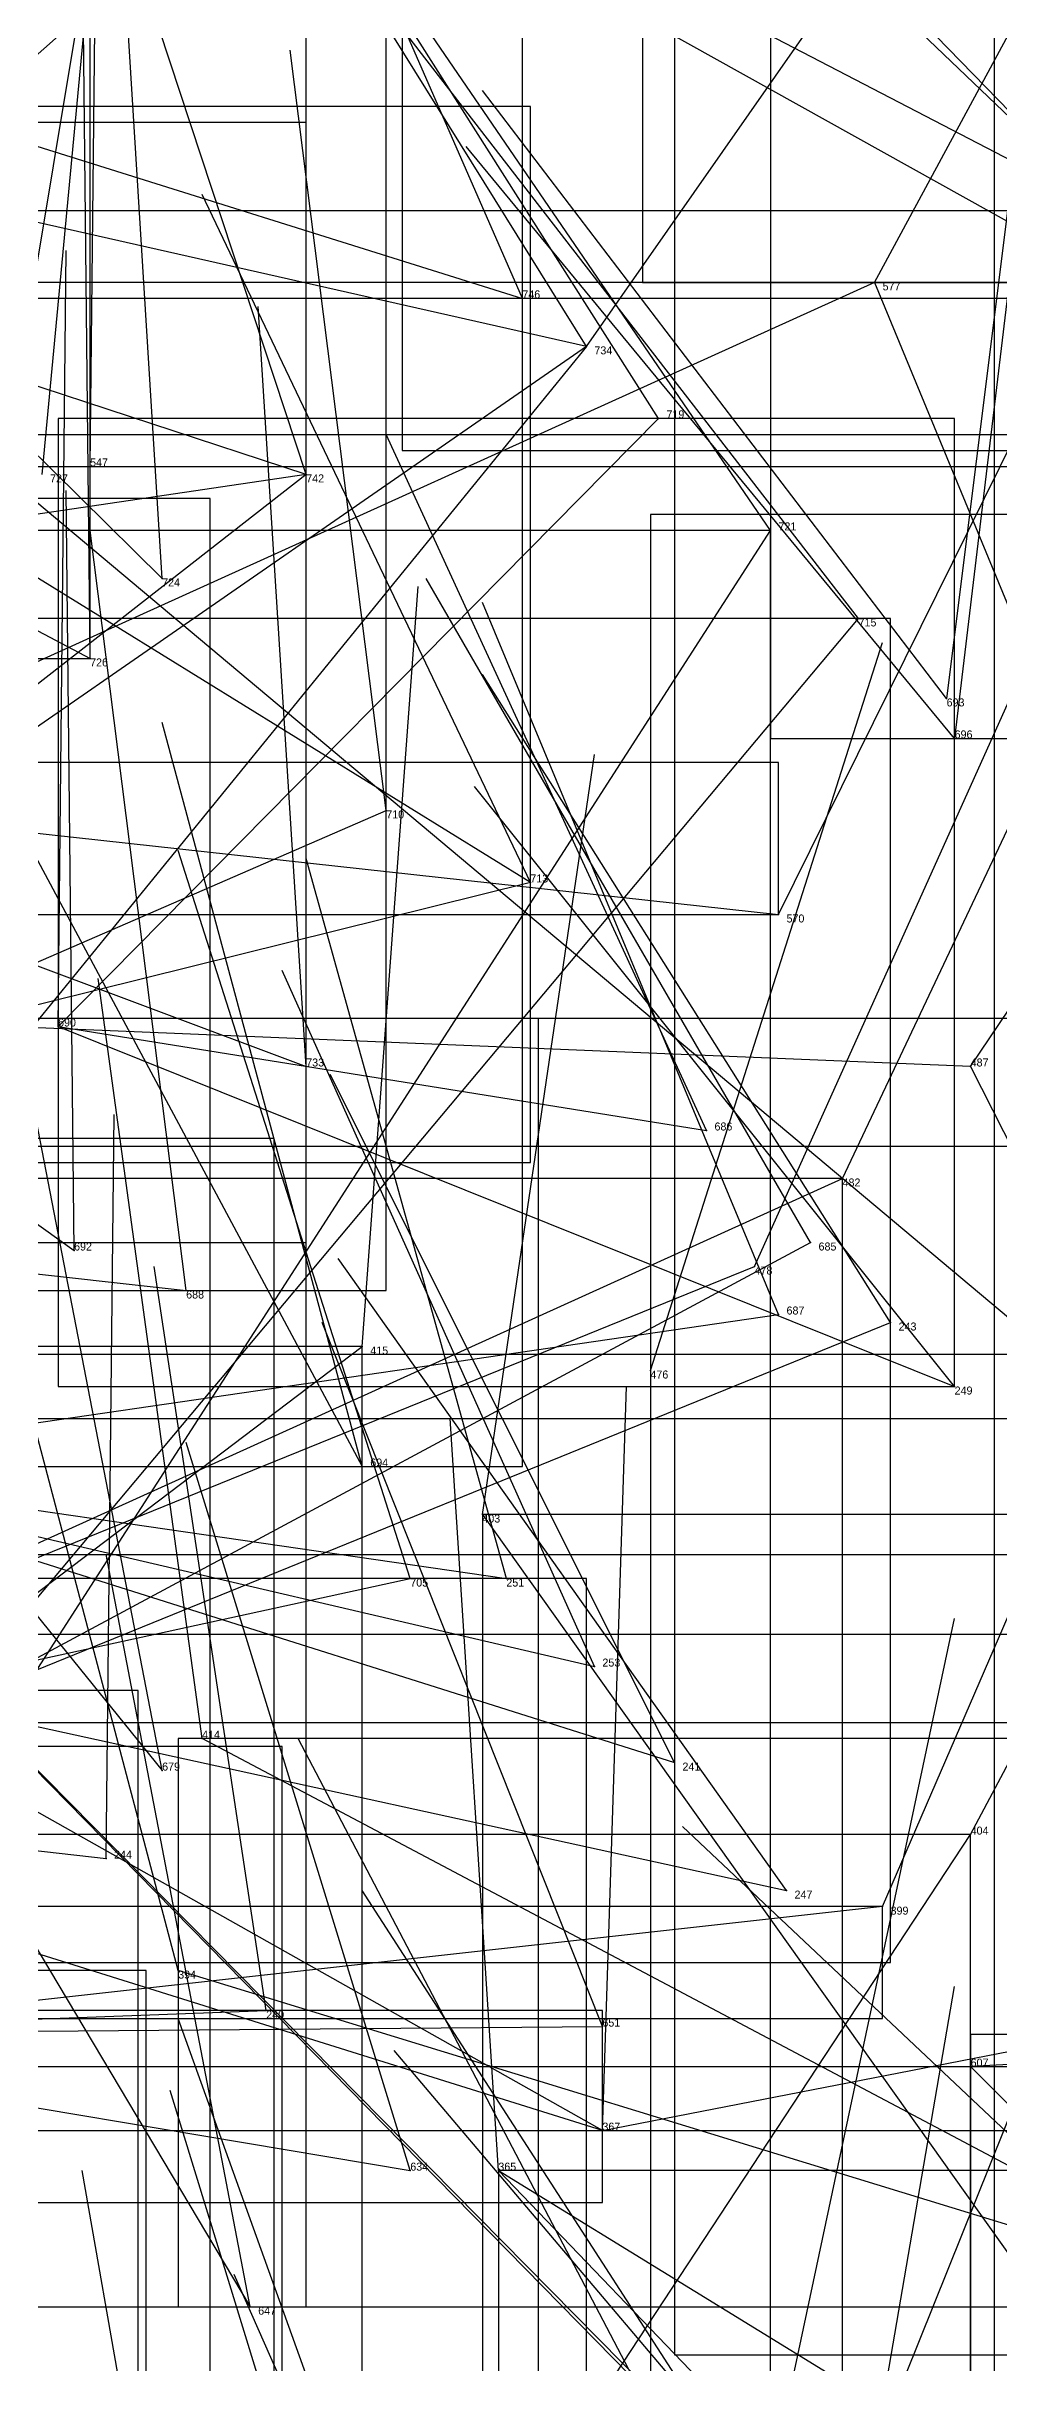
# Model space of a CAD drawing. Extents: x 59.1 to 70.8, y 600.3 to 605.1.
# Drawn here: x 68.2925 to 68.4115, y 601.202 to 601.4915 of the extents above; entities that cross this region are included whole.
import ezdxf

# ---------------------------------------------------------------- set-up
doc = ezdxf.new("R2010")
doc.units = 0
for name, color, linetype in [('Clients', 3, 'CONTINUOUS'), ('Facilities', 3, 'CONTINUOUS'), ('Facilities_lines', 3, 'CONTINUOUS'), ('Min_max_boxes', 1, 'CONTINUOUS'), ('Normals', 1, 'CONTINUOUS'), ('Source_points', 5, 'CONTINUOUS'), ('Text', 3, 'CONTINUOUS')]:
    doc.layers.add(name, color=color, linetype=linetype)

msp = doc.modelspace()

# ---------------------------------------------------------------- linework, layer by layer
at = {"layer": 'Clients', "color": 5}
for p in [(68.352, 601.46, 446.011), (68.369, 601.445, 445.895), (68.383, 601.431, 445.837), (68.307, 601.425, 445.899), (68.394, 601.42, 445.779), (68.298, 601.415, 445.972), (68.405, 601.41, 445.723), (68.406, 601.405, 445.665), (68.335, 601.396, 445.782), (68.384, 601.383, 444.756), (68.325, 601.364, 445.776), (68.375, 601.356, 445.608), (68.392, 601.35, 444.677), (68.296, 601.341, 445.726), (68.388, 601.342, 445.551), (68.381, 601.339, 444.603), (68.31, 601.336, 445.612), (68.384, 601.333, 445.617), (68.398, 601.332, 445.493), (68.332, 601.329, 444.49), (68.406, 601.324, 445.435), (68.332, 601.314, 445.558), (68.338, 601.3, 445.571), (68.35, 601.3, 445.5), (68.361, 601.289, 445.44), (68.312, 601.28, 444.399), (68.371, 601.277, 445.382), (68.307, 601.276, 445.522), (68.408, 601.268, 444.441), (68.3, 601.265, 445.409), (68.385, 601.261, 445.327), (68.309, 601.251, 444.266), (68.32, 601.246, 445.351), (68.362, 601.244, 445.376), (68.408, 601.239, 445.212), (68.338, 601.226, 445.296), (68.318, 601.209, 445.328)]:
    msp.add_point(p, dxfattribs=at)
at = {"layer": 'Facilities', "color": 3}
for p in [(68.396, 601.462, 444.914), (68.36, 601.454, 445.953), (68.298, 601.439, 444.831), (68.325, 601.438, 446.025), (68.353, 601.387, 445.829), (68.294, 601.369, 445.621), (68.408, 601.364, 444.748), (68.368, 601.326, 444.532), (68.347, 601.308, 444.462), (68.397, 601.259, 444.37), (68.362, 601.231, 444.228), (68.349, 601.226, 444.188)]:
    msp.add_point(p, dxfattribs=at)
at = {"layer": 'Facilities_lines', "color": 3}
for p, q in [((68.442, 601.707, 446.23), (68.405, 601.41, 445.723)), ((68.442, 601.707, 446.23), (68.406, 601.405, 445.665)), ((68.36, 601.454, 445.953), (68.453, 601.587, 445.985)), ((68.247, 601.562, 445.181), (68.437, 601.456, 445.073)), ((68.254, 601.56, 446.36), (68.425, 601.471, 445.777)), ((68.353, 601.545, 446.245), (68.24, 601.445, 446.062)), ((68.353, 601.545, 446.245), (68.452, 601.443, 445.544)), ((68.234, 601.497, 446.13), (68.332, 601.314, 445.558)), ((68.234, 601.497, 446.13), (68.352, 601.46, 446.011)), ((68.234, 601.497, 446.13), (68.307, 601.425, 445.899)), ((68.325, 601.438, 446.025), (68.191, 601.482, 446.056)), ((68.353, 601.387, 445.829), (68.196, 601.484, 446.116)), ((68.36, 601.454, 445.953), (68.258, 601.477, 446.07)), ((68.182, 601.476, 445.993), (68.298, 601.415, 445.972)), ((68.396, 601.462, 444.914), (68.235, 601.389, 444.721)), ((68.396, 601.462, 444.914), (68.488, 601.239, 444.625)), ((68.261, 601.46, 444.908), (68.448, 601.303, 444.658)), ((68.36, 601.454, 445.953), (68.22, 601.282, 445.497)), ((68.36, 601.454, 445.953), (68.233, 601.366, 445.741)), ((68.294, 601.369, 445.621), (68.369, 601.445, 445.895)), ((68.325, 601.438, 446.025), (68.202, 601.342, 445.624)), ((68.325, 601.438, 446.025), (68.21, 601.421, 445.88)), ((68.262, 601.243, 445.407), (68.383, 601.431, 445.837)), ((68.28, 601.284, 445.465), (68.394, 601.42, 445.779)), ((68.197, 601.412, 445.822), (68.318, 601.209, 445.328)), ((68.197, 601.412, 445.822), (68.307, 601.276, 445.522)), ((68.197, 601.412, 445.822), (68.296, 601.341, 445.726)), ((68.197, 601.412, 445.822), (68.325, 601.364, 445.776)), ((68.211, 601.402, 444.797), (68.384, 601.383, 444.756)), ((68.22, 601.346, 445.578), (68.335, 601.396, 445.782)), ((68.353, 601.387, 445.829), (68.212, 601.352, 445.683)), ((68.408, 601.364, 444.748), (68.263, 601.37, 444.644)), ((68.294, 601.369, 445.621), (68.375, 601.356, 445.608)), ((68.294, 601.369, 445.621), (68.406, 601.324, 445.435)), ((68.408, 601.364, 444.748), (68.538, 601.107, 444.173)), ((68.253, 601.287, 444.42), (68.392, 601.35, 444.677)), ((68.22, 601.346, 445.578), (68.31, 601.336, 445.612)), ((68.28, 601.284, 445.465), (68.388, 601.342, 445.551)), ((68.253, 601.287, 444.42), (68.381, 601.339, 444.603)), ((68.254, 601.314, 445.521), (68.384, 601.333, 445.617)), ((68.28, 601.284, 445.465), (68.398, 601.332, 445.493)), ((68.2, 601.229, 444.409), (68.332, 601.329, 444.49)), ((68.362, 601.231, 444.228), (68.19, 601.328, 444.651)), ((68.254, 601.314, 445.521), (68.361, 601.289, 445.44)), ((68.254, 601.314, 445.521), (68.411, 601.154, 445.011)), ((68.254, 601.314, 445.521), (68.371, 601.277, 445.382)), ((68.254, 601.314, 445.521), (68.397, 601.169, 445.066)), ((68.254, 601.314, 445.521), (68.35, 601.3, 445.5)), ((68.347, 601.308, 444.462), (68.512, 601.076, 443.963)), ((68.205, 601.271, 445.438), (68.338, 601.3, 445.571)), ((68.366, 601.116, 444.974), (68.437, 601.293, 445.206)), ((68.28, 601.284, 445.465), (68.385, 601.261, 445.327)), ((68.446, 601.209, 444.297), (68.312, 601.28, 444.399)), ((68.362, 601.231, 444.228), (68.212, 601.278, 444.518)), ((68.205, 601.276, 445.367), (68.3, 601.265, 445.409)), ((68.287, 601.084, 443.823), (68.408, 601.268, 444.441)), ((68.397, 601.259, 444.37), (68.271, 601.245, 444.339)), ((68.446, 601.209, 444.297), (68.309, 601.251, 444.266)), ((68.362, 601.231, 444.228), (68.475, 601.253, 444.504)), ((68.237, 601.243, 445.311), (68.32, 601.246, 445.351)), ((68.237, 601.243, 445.311), (68.362, 601.244, 445.376)), ((68.237, 601.243, 445.311), (68.338, 601.226, 445.296)), ((68.485, 601.243, 444.902), (68.408, 601.239, 445.212)), ((68.349, 601.226, 444.188), (68.546, 601.021, 443.798)), ((68.349, 601.226, 444.188), (68.481, 601.145, 444.136))]:
    msp.add_line(p, q, dxfattribs=at)
at = {"layer": 'Min_max_boxes', "color": 1}
for p, q in [((68.337, 601.949, 445.486), (68.337, 601.441, 445.486)), ((68.337, 601.949, 446.599), (68.337, 601.441, 446.599)), ((68.367, 601.885, 445.721), (68.367, 601.462, 445.721)), ((68.367, 601.885, 446.462), (68.367, 601.462, 446.462)), ((68.371, 601.795, 445.079), (68.371, 601.203, 445.079)), ((68.371, 601.795, 446.123), (68.371, 601.203, 446.123)), ((68.383, 601.712, 445.665), (68.383, 601.405, 445.665)), ((68.383, 601.712, 446.627), (68.383, 601.405, 446.627)), ((68.298, 601.415, 445.822), (68.298, 601.71, 445.822)), ((68.298, 601.415, 446.71), (68.298, 601.71, 446.71)), ((68.352, 601.314, 445.558), (68.352, 601.645, 445.558)), ((68.352, 601.314, 446.338), (68.352, 601.645, 446.338)), ((68.325, 601.209, 445.328), (68.325, 601.575, 445.328)), ((68.325, 601.209, 445.965), (68.325, 601.575, 445.965)), ((68.411, 601.154, 445.011), (68.411, 601.533, 445.011)), ((68.411, 601.154, 446.164), (68.411, 601.533, 446.164)), ((68.335, 601.336, 445.458), (68.335, 601.496, 445.458)), ((68.335, 601.336, 446.052), (68.335, 601.496, 446.052)), ((68.325, 601.482, 445.624), (68.191, 601.482, 445.624)), ((68.325, 601.482, 446.056), (68.191, 601.482, 446.056)), ((68.353, 601.484, 445.683), (68.196, 601.484, 445.683)), ((68.353, 601.484, 446.116), (68.196, 601.484, 446.116)), ((68.325, 601.342, 445.624), (68.325, 601.482, 445.624)), ((68.325, 601.342, 446.056), (68.325, 601.482, 446.056)), ((68.325, 601.482, 445.624), (68.325, 601.482, 446.056)), ((68.353, 601.352, 445.683), (68.353, 601.484, 445.683)), ((68.353, 601.352, 446.116), (68.353, 601.484, 446.116)), ((68.353, 601.484, 445.683), (68.353, 601.484, 446.116)), ((68.151, 601.471, 445.777), (68.425, 601.471, 445.777)), ((68.151, 601.471, 446.703), (68.425, 601.471, 446.703)), ((68.488, 601.462, 444.625), (68.235, 601.462, 444.625)), ((68.488, 601.462, 444.914), (68.235, 601.462, 444.914)), ((68.367, 601.462, 445.721), (68.445, 601.462, 445.721)), ((68.367, 601.462, 446.462), (68.445, 601.462, 446.462)), ((68.367, 601.462, 445.721), (68.367, 601.462, 446.462)), ((68.448, 601.46, 444.658), (68.261, 601.46, 444.658)), ((68.448, 601.46, 444.908), (68.261, 601.46, 444.908)), ((68.406, 601.445, 445.435), (68.294, 601.445, 445.435)), ((68.294, 601.445, 445.435), (68.294, 601.324, 445.435)), ((68.406, 601.445, 445.895), (68.294, 601.445, 445.895)), ((68.294, 601.445, 445.895), (68.294, 601.324, 445.895)), ((68.294, 601.445, 445.435), (68.294, 601.445, 445.895)), ((68.406, 601.324, 445.435), (68.406, 601.445, 445.435)), ((68.406, 601.324, 445.895), (68.406, 601.445, 445.895)), ((68.406, 601.445, 445.435), (68.406, 601.445, 445.895)), ((68.217, 601.443, 445.544), (68.452, 601.443, 445.544)), ((68.217, 601.443, 446.753), (68.452, 601.443, 446.753)), ((68.197, 601.439, 446.003), (68.457, 601.439, 446.003)), ((68.197, 601.439, 446.64), (68.457, 601.439, 446.64)), ((68.337, 601.441, 445.486), (68.454, 601.441, 445.486)), ((68.337, 601.441, 446.599), (68.454, 601.441, 446.599)), ((68.337, 601.441, 445.486), (68.337, 601.441, 446.599)), ((68.313, 601.435, 445.02), (68.131, 601.435, 445.02)), ((68.313, 601.435, 445.626), (68.131, 601.435, 445.626)), ((68.313, 601.129, 445.02), (68.313, 601.435, 445.02)), ((68.313, 601.129, 445.626), (68.313, 601.435, 445.626)), ((68.313, 601.435, 445.02), (68.313, 601.435, 445.626)), ((68.52, 601.433, 444.23), (68.368, 601.433, 444.23)), ((68.368, 601.433, 444.23), (68.368, 600.866, 444.23)), ((68.52, 601.433, 445.193), (68.368, 601.433, 445.193)), ((68.368, 601.433, 445.193), (68.368, 600.866, 445.193)), ((68.368, 601.433, 444.23), (68.368, 601.433, 445.193)), ((68.383, 601.431, 445.056), (68.149, 601.431, 445.056)), ((68.383, 601.431, 445.837), (68.149, 601.431, 445.837)), ((68.383, 601.172, 445.056), (68.383, 601.431, 445.056)), ((68.383, 601.172, 445.837), (68.383, 601.431, 445.837)), ((68.383, 601.431, 445.056), (68.383, 601.431, 445.837)), ((68.398, 601.42, 445.318), (68.178, 601.42, 445.318)), ((68.398, 601.42, 445.779), (68.178, 601.42, 445.779)), ((68.398, 601.252, 445.318), (68.398, 601.42, 445.318)), ((68.398, 601.252, 445.779), (68.398, 601.42, 445.779)), ((68.398, 601.42, 445.318), (68.398, 601.42, 445.779)), ((68.098, 601.415, 445.822), (68.298, 601.415, 445.822)), ((68.098, 601.415, 446.71), (68.298, 601.415, 446.71)), ((68.298, 601.415, 445.822), (68.298, 601.415, 446.71)), ((68.383, 601.405, 445.665), (68.442, 601.405, 445.665)), ((68.383, 601.405, 446.627), (68.442, 601.405, 446.627)), ((68.383, 601.405, 445.665), (68.383, 601.405, 446.627)), ((68.384, 601.402, 444.756), (68.211, 601.402, 444.756)), ((68.384, 601.402, 444.797), (68.211, 601.402, 444.797)), ((68.384, 601.383, 444.756), (68.384, 601.402, 444.756)), ((68.384, 601.383, 444.797), (68.384, 601.402, 444.797)), ((68.384, 601.402, 444.756), (68.384, 601.402, 444.797)), ((68.211, 601.383, 444.756), (68.384, 601.383, 444.756)), ((68.211, 601.383, 444.797), (68.384, 601.383, 444.797)), ((68.384, 601.383, 444.756), (68.384, 601.383, 444.797)), ((68.354, 601.37, 444.421), (68.133, 601.37, 444.421)), ((68.354, 601.37, 445.522), (68.133, 601.37, 445.522)), ((68.538, 601.37, 444.173), (68.263, 601.37, 444.173)), ((68.538, 601.37, 444.748), (68.263, 601.37, 444.748)), ((68.354, 600.97, 444.421), (68.354, 601.37, 444.421)), ((68.354, 600.97, 445.522), (68.354, 601.37, 445.522)), ((68.354, 601.37, 444.421), (68.354, 601.37, 445.522)), ((68.321, 601.355, 444.618), (68.12, 601.355, 444.618)), ((68.321, 601.355, 445.335), (68.12, 601.355, 445.335)), ((68.321, 601.066, 444.618), (68.321, 601.355, 444.618)), ((68.321, 601.066, 445.335), (68.321, 601.355, 445.335)), ((68.321, 601.355, 444.618), (68.321, 601.355, 445.335)), ((68.196, 601.352, 445.683), (68.353, 601.352, 445.683)), ((68.196, 601.352, 446.116), (68.353, 601.352, 446.116)), ((68.551, 601.354, 444.271), (68.284, 601.354, 444.271)), ((68.551, 601.354, 445.198), (68.284, 601.354, 445.198)), ((68.353, 601.352, 445.683), (68.353, 601.352, 446.116)), ((68.392, 601.35, 444.201), (68.195, 601.35, 444.201)), ((68.392, 601.35, 444.677), (68.195, 601.35, 444.677)), ((68.392, 601.117, 444.201), (68.392, 601.35, 444.201)), ((68.392, 601.117, 444.677), (68.392, 601.35, 444.677)), ((68.392, 601.35, 444.201), (68.392, 601.35, 444.677)), ((68.191, 601.342, 445.624), (68.325, 601.342, 445.624)), ((68.191, 601.342, 446.056), (68.325, 601.342, 446.056)), ((68.325, 601.342, 445.624), (68.325, 601.342, 446.056)), ((68.136, 601.336, 445.458), (68.335, 601.336, 445.458)), ((68.136, 601.336, 446.052), (68.335, 601.336, 446.052)), ((68.335, 601.336, 445.458), (68.335, 601.336, 446.052)), ((68.332, 601.329, 444.045), (68.168, 601.329, 444.045)), ((68.332, 601.329, 444.49), (68.168, 601.329, 444.49)), ((68.332, 601.049, 444.045), (68.332, 601.329, 444.045)), ((68.332, 601.049, 444.49), (68.332, 601.329, 444.49)), ((68.332, 601.329, 444.045), (68.332, 601.329, 444.49)), ((68.475, 601.328, 444.228), (68.19, 601.328, 444.228)), ((68.475, 601.328, 444.651), (68.19, 601.328, 444.651)), ((68.294, 601.324, 445.435), (68.406, 601.324, 445.435)), ((68.294, 601.324, 445.895), (68.406, 601.324, 445.895)), ((68.294, 601.324, 445.435), (68.294, 601.324, 445.895)), ((68.406, 601.324, 445.435), (68.406, 601.324, 445.895)), ((68.175, 601.32, 444.723), (68.437, 601.32, 444.723)), ((68.175, 601.32, 445.181), (68.437, 601.32, 445.181)), ((68.109, 601.314, 445.558), (68.352, 601.314, 445.558)), ((68.109, 601.314, 446.338), (68.352, 601.314, 446.338)), ((68.352, 601.314, 445.558), (68.352, 601.314, 446.338)), ((68.512, 601.308, 443.963), (68.347, 601.308, 443.963)), ((68.347, 601.308, 443.963), (68.347, 601.076, 443.963)), ((68.512, 601.308, 444.462), (68.347, 601.308, 444.462)), ((68.347, 601.308, 444.462), (68.347, 601.076, 444.462)), ((68.347, 601.308, 443.963), (68.347, 601.308, 444.462)), ((68.261, 601.303, 444.658), (68.448, 601.303, 444.658)), ((68.261, 601.303, 444.908), (68.448, 601.303, 444.908)), ((68.36, 601.3, 444.872), (68.146, 601.3, 444.872)), ((68.36, 601.3, 445.571), (68.146, 601.3, 445.571)), ((68.36, 601.095, 444.872), (68.36, 601.3, 444.872)), ((68.36, 601.095, 445.571), (68.36, 601.3, 445.571)), ((68.36, 601.3, 444.872), (68.36, 601.3, 445.571)), ((68.475, 601.293, 444.507), (68.246, 601.293, 444.507)), ((68.475, 601.293, 445.257), (68.246, 601.293, 445.257)), ((68.304, 601.286, 444.222), (68.112, 601.286, 444.222)), ((68.304, 601.286, 445.294), (68.112, 601.286, 445.294)), ((68.304, 600.832, 444.222), (68.304, 601.286, 444.222)), ((68.304, 600.832, 445.294), (68.304, 601.286, 445.294)), ((68.304, 601.286, 444.222), (68.304, 601.286, 445.294)), ((68.22, 601.282, 445.497), (68.453, 601.282, 445.497)), ((68.22, 601.282, 446.07), (68.453, 601.282, 446.07)), ((68.446, 601.28, 444.266), (68.309, 601.28, 444.266)), ((68.309, 601.28, 444.266), (68.309, 601.209, 444.266)), ((68.446, 601.28, 444.399), (68.309, 601.28, 444.399)), ((68.309, 601.28, 444.399), (68.309, 601.209, 444.399)), ((68.309, 601.28, 444.266), (68.309, 601.28, 444.399)), ((68.322, 601.279, 444.154), (68.119, 601.279, 444.154)), ((68.322, 601.279, 445.221), (68.119, 601.279, 445.221)), ((68.322, 600.847, 444.154), (68.322, 601.279, 444.154)), ((68.322, 600.847, 445.221), (68.322, 601.279, 445.221)), ((68.322, 601.279, 444.154), (68.322, 601.279, 445.221)), ((68.408, 601.268, 443.494), (68.195, 601.268, 443.494)), ((68.408, 601.268, 444.441), (68.195, 601.268, 444.441)), ((68.408, 600.84, 443.494), (68.408, 601.268, 443.494)), ((68.408, 600.84, 444.441), (68.408, 601.268, 444.441)), ((68.408, 601.268, 443.494), (68.408, 601.268, 444.441)), ((68.397, 601.259, 444.339), (68.271, 601.259, 444.339)), ((68.397, 601.259, 444.37), (68.271, 601.259, 444.37)), ((68.397, 601.245, 444.339), (68.397, 601.259, 444.339)), ((68.397, 601.245, 444.37), (68.397, 601.259, 444.37)), ((68.397, 601.259, 444.339), (68.397, 601.259, 444.37)), ((68.305, 601.251, 444.023), (68.164, 601.251, 444.023)), ((68.305, 601.251, 444.564), (68.164, 601.251, 444.564)), ((68.178, 601.252, 445.318), (68.398, 601.252, 445.318)), ((68.178, 601.252, 445.779), (68.398, 601.252, 445.779)), ((68.305, 601.162, 444.023), (68.305, 601.251, 444.023)), ((68.305, 601.162, 444.564), (68.305, 601.251, 444.564)), ((68.305, 601.251, 444.023), (68.305, 601.251, 444.564)), ((68.398, 601.252, 445.318), (68.398, 601.252, 445.779)), ((68.362, 601.246, 445.129), (68.177, 601.246, 445.129)), ((68.362, 601.246, 445.376), (68.177, 601.246, 445.376)), ((68.271, 601.245, 444.339), (68.397, 601.245, 444.339)), ((68.271, 601.245, 444.37), (68.397, 601.245, 444.37)), ((68.362, 601.222, 445.129), (68.362, 601.246, 445.129)), ((68.362, 601.222, 445.376), (68.362, 601.246, 445.376)), ((68.362, 601.246, 445.129), (68.362, 601.246, 445.376)), ((68.397, 601.245, 444.339), (68.397, 601.245, 444.37)), ((68.51, 601.243, 444.356), (68.408, 601.243, 444.356)), ((68.408, 601.243, 444.356), (68.408, 601.12, 444.356)), ((68.51, 601.243, 445.212), (68.408, 601.243, 445.212)), ((68.408, 601.243, 445.212), (68.408, 601.12, 445.212)), ((68.408, 601.243, 444.356), (68.408, 601.243, 445.212)), ((68.235, 601.239, 444.625), (68.488, 601.239, 444.625)), ((68.235, 601.239, 444.914), (68.488, 601.239, 444.914)), ((68.19, 601.231, 444.228), (68.475, 601.231, 444.228)), ((68.19, 601.231, 444.651), (68.475, 601.231, 444.651)), ((68.546, 601.226, 443.798), (68.349, 601.226, 443.798)), ((68.349, 601.226, 443.798), (68.349, 601.021, 443.798)), ((68.546, 601.226, 444.188), (68.349, 601.226, 444.188)), ((68.349, 601.226, 444.188), (68.349, 601.021, 444.188)), ((68.349, 601.226, 443.798), (68.349, 601.226, 444.188)), ((68.177, 601.222, 445.129), (68.362, 601.222, 445.129)), ((68.177, 601.222, 445.376), (68.362, 601.222, 445.376)), ((68.362, 601.222, 445.129), (68.362, 601.222, 445.376)), ((68.12, 601.209, 445.328), (68.325, 601.209, 445.328)), ((68.12, 601.209, 445.965), (68.325, 601.209, 445.965)), ((68.309, 601.209, 444.266), (68.446, 601.209, 444.266)), ((68.309, 601.209, 444.399), (68.446, 601.209, 444.399)), ((68.309, 601.209, 444.266), (68.309, 601.209, 444.399)), ((68.325, 601.209, 445.328), (68.325, 601.209, 445.965)), ((68.371, 601.203, 445.079), (68.454, 601.203, 445.079)), ((68.371, 601.203, 446.123), (68.454, 601.203, 446.123)), ((68.371, 601.203, 445.079), (68.371, 601.203, 446.123))]:
    msp.add_line(p, q, dxfattribs=at)
at = {"layer": 'Normals', "color": 1}
for p, q in [((68.396, 601.462, 444.914), (68.443, 601.549, 444.9)), ((68.352, 601.46, 446.011), (68.314, 601.547, 445.98)), ((68.425, 601.471, 445.777), (68.355, 601.538, 445.753)), ((68.36, 601.454, 445.953), (68.309, 601.536, 445.927)), ((68.292, 601.438, 445.954), (68.301, 601.533, 445.925)), ((68.298, 601.439, 444.831), (68.299, 601.533, 444.797)), ((68.325, 601.438, 446.025), (68.295, 601.529, 445.996)), ((68.369, 601.445, 445.895), (68.317, 601.527, 445.87)), ((68.307, 601.425, 445.899), (68.301, 601.522, 445.874)), ((68.298, 601.415, 445.972), (68.297, 601.511, 445.943)), ((68.383, 601.431, 445.837), (68.329, 601.51, 445.807)), ((68.281, 601.402, 445.914), (68.297, 601.498, 445.89)), ((68.394, 601.42, 445.779), (68.336, 601.495, 445.749)), ((68.335, 601.396, 445.782), (68.323, 601.491, 445.755)), ((68.405, 601.41, 445.723), (68.347, 601.486, 445.693)), ((68.406, 601.405, 445.665), (68.345, 601.479, 445.638)), ((68.353, 601.387, 445.829), (68.312, 601.473, 445.799)), ((68.384, 601.383, 444.756), (68.428, 601.472, 444.744)), ((68.294, 601.369, 445.621), (68.295, 601.466, 445.595)), ((68.325, 601.364, 445.776), (68.319, 601.459, 445.745)), ((68.408, 601.364, 444.748), (68.463, 601.446, 444.734)), ((68.375, 601.356, 445.608), (68.335, 601.443, 445.58)), ((68.392, 601.35, 444.677), (68.434, 601.439, 444.658)), ((68.296, 601.341, 445.726), (68.295, 601.436, 445.694)), ((68.31, 601.336, 445.612), (68.298, 601.431, 445.582)), ((68.381, 601.339, 444.603), (68.421, 601.428, 444.582)), ((68.332, 601.329, 444.49), (68.339, 601.424, 444.458)), ((68.388, 601.342, 445.551), (68.34, 601.425, 445.523)), ((68.384, 601.333, 445.617), (68.347, 601.422, 445.591)), ((68.368, 601.326, 444.532), (68.397, 601.417, 444.502)), ((68.398, 601.332, 445.493), (68.347, 601.413, 445.465)), ((68.332, 601.314, 445.558), (68.307, 601.407, 445.53)), ((68.347, 601.308, 444.462), (68.361, 601.403, 444.435)), ((68.406, 601.324, 445.435), (68.346, 601.399, 445.409)), ((68.338, 601.3, 445.571), (68.309, 601.391, 445.542)), ((68.35, 601.3, 445.5), (68.325, 601.39, 445.464)), ((68.312, 601.28, 444.399), (68.299, 601.375, 444.369)), ((68.361, 601.289, 445.44), (68.322, 601.376, 445.411)), ((68.307, 601.276, 445.522), (68.289, 601.369, 445.489)), ((68.371, 601.277, 445.382), (68.328, 601.363, 445.354)), ((68.3, 601.265, 445.409), (68.301, 601.358, 445.372)), ((68.408, 601.268, 444.441), (68.453, 601.353, 444.415)), ((68.397, 601.259, 444.37), (68.435, 601.347, 444.342)), ((68.309, 601.251, 444.266), (68.285, 601.342, 444.233)), ((68.385, 601.261, 445.327), (68.329, 601.34, 445.302)), ((68.32, 601.246, 445.351), (68.306, 601.339, 445.318)), ((68.362, 601.244, 445.376), (68.327, 601.332, 445.345)), ((68.362, 601.231, 444.228), (68.365, 601.324, 444.191)), ((68.349, 601.226, 444.188), (68.343, 601.32, 444.154)), ((68.338, 601.226, 445.296), (68.31, 601.317, 445.266)), ((68.318, 601.209, 445.328), (68.3, 601.303, 445.298)), ((68.386, 601.201, 444.11), (68.406, 601.295, 444.082)), ((68.368, 601.196, 445.182), (68.324, 601.28, 445.149)), ((68.442, 601.203, 445.079), (68.372, 601.269, 445.052)), ((68.383, 601.182, 445.125), (68.332, 601.261, 445.091)), ((68.39, 601.156, 444.01), (68.406, 601.249, 443.977)), ((68.341, 601.156, 445.168), (68.309, 601.245, 445.135)), ((68.397, 601.169, 445.066), (68.336, 601.241, 445.033)), ((68.408, 601.239, 445.212), (68.475, 601.172, 445.243)), ((68.335, 601.148, 445.086), (68.308, 601.236, 445.047)), ((68.313, 601.135, 445.113), (68.297, 601.226, 445.075)), ((68.354, 601.127, 445.029), (68.316, 601.213, 444.995))]:
    msp.add_line(p, q, dxfattribs=at)
at = {"layer": 'Source_points', "color": 5}
for p in [(68.396, 601.462, 444.914), (68.352, 601.46, 446.011), (68.36, 601.454, 445.953), (68.369, 601.445, 445.895), (68.298, 601.439, 444.831), (68.325, 601.438, 446.025), (68.383, 601.431, 445.837), (68.307, 601.425, 445.899), (68.394, 601.42, 445.779), (68.298, 601.415, 445.972), (68.405, 601.41, 445.723), (68.406, 601.405, 445.665), (68.335, 601.396, 445.782), (68.353, 601.387, 445.829), (68.384, 601.383, 444.756), (68.294, 601.369, 445.621), (68.325, 601.364, 445.776), (68.408, 601.364, 444.748), (68.375, 601.356, 445.608), (68.392, 601.35, 444.677), (68.296, 601.341, 445.726), (68.388, 601.342, 445.551), (68.381, 601.339, 444.603), (68.31, 601.336, 445.612), (68.384, 601.333, 445.617), (68.398, 601.332, 445.493), (68.332, 601.329, 444.49), (68.368, 601.326, 444.532), (68.406, 601.324, 445.435), (68.332, 601.314, 445.558), (68.347, 601.308, 444.462), (68.338, 601.3, 445.571), (68.35, 601.3, 445.5), (68.361, 601.289, 445.44), (68.312, 601.28, 444.399), (68.371, 601.277, 445.382), (68.307, 601.276, 445.522), (68.408, 601.268, 444.441), (68.3, 601.265, 445.409), (68.385, 601.261, 445.327), (68.397, 601.259, 444.37), (68.309, 601.251, 444.266), (68.32, 601.246, 445.351), (68.362, 601.244, 445.376), (68.408, 601.239, 445.212), (68.362, 601.231, 444.228), (68.338, 601.226, 445.296), (68.349, 601.226, 444.188), (68.318, 601.209, 445.328)]:
    msp.add_point(p, dxfattribs=at)

# ---------------------------------------------------------------- texts
at = {"layer": 'Text', "color": 3}
for s, p in [('577', (68.397, 601.461, 444.914)), ('746', (68.352, 601.46, 446.011)), ('734', (68.361, 601.453, 445.953)), ('719', (68.37, 601.445, 445.895)), ('547', (68.298, 601.439, 444.831)), ('727', (68.293, 601.437, 445.954)), ('742', (68.325, 601.437, 446.025)), ('721', (68.384, 601.431, 445.837)), ('724', (68.307, 601.424, 445.899)), ('715', (68.394, 601.419, 445.779)), ('726', (68.298, 601.414, 445.972)), ('693', (68.405, 601.409, 445.723)), ('696', (68.406, 601.405, 445.665)), ('710', (68.335, 601.395, 445.782)), ('713', (68.353, 601.387, 445.829)), ('570', (68.385, 601.382, 444.756)), ('690', (68.294, 601.369, 445.621)), ('733', (68.325, 601.364, 445.776)), ('487', (68.408, 601.364, 444.748)), ('686', (68.376, 601.356, 445.608)), ('482', (68.392, 601.349, 444.677)), ('692', (68.296, 601.341, 445.726)), ('685', (68.389, 601.341, 445.551)), ('478', (68.381, 601.338, 444.603)), ('688', (68.31, 601.335, 445.612)), ('687', (68.385, 601.333, 445.617)), ('243', (68.399, 601.331, 445.493)), ('415', (68.333, 601.328, 444.49)), ('476', (68.368, 601.325, 444.532)), ('249', (68.406, 601.323, 445.435)), ('694', (68.333, 601.314, 445.558)), ('403', (68.347, 601.307, 444.462)), ('705', (68.338, 601.299, 445.571)), ('251', (68.35, 601.299, 445.5)), ('253', (68.362, 601.289, 445.44)), ('414', (68.312, 601.28, 444.399)), ('679', (68.307, 601.276, 445.522)), ('241', (68.372, 601.276, 445.382)), ('404', (68.408, 601.268, 444.441)), ('244', (68.301, 601.265, 445.409)), ('247', (68.386, 601.26, 445.327)), ('399', (68.398, 601.258, 444.37)), ('394', (68.309, 601.25, 444.266)), ('240', (68.32, 601.245, 445.351)), ('651', (68.362, 601.244, 445.376)), ('607', (68.408, 601.239, 445.212)), ('367', (68.362, 601.231, 444.228)), ('634', (68.338, 601.226, 445.296)), ('365', (68.349, 601.226, 444.188)), ('647', (68.319, 601.208, 445.328))]:
    msp.add_text(s, height=0.001, dxfattribs=at).set_placement(p)

doc.saveas('drawing.dxf')
